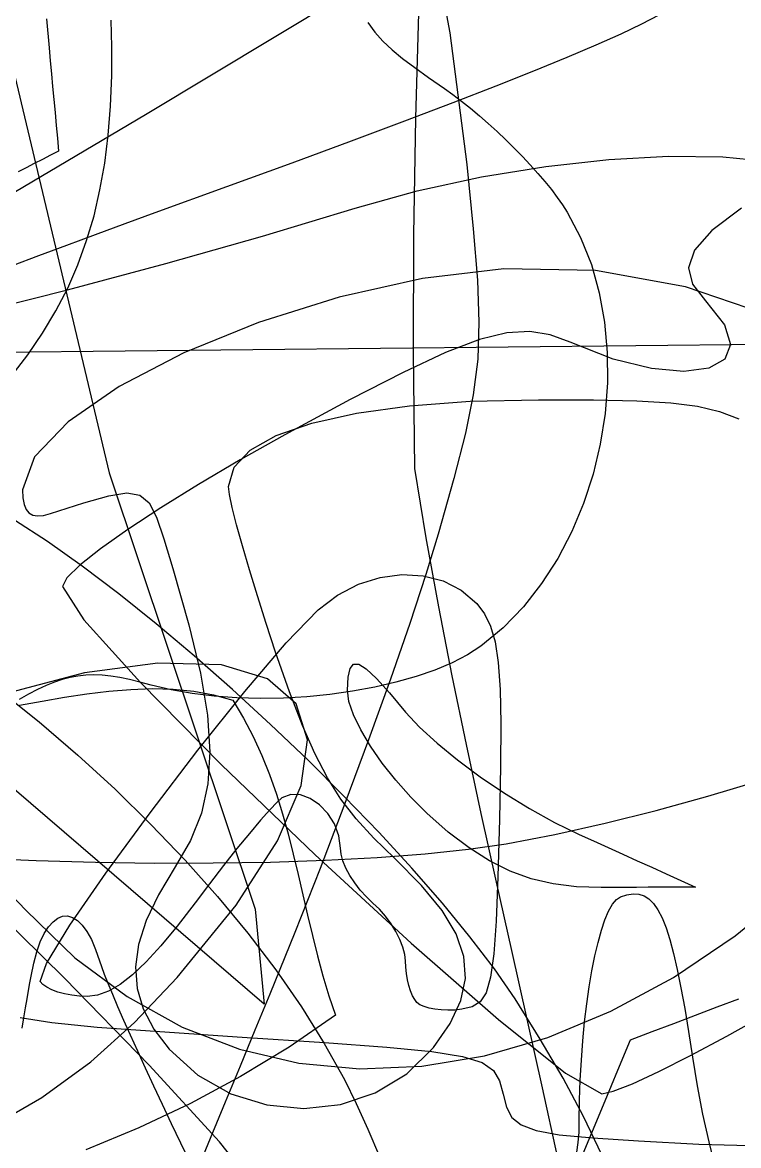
# Model space of a CAD drawing. Extents: x -75 to 75, y -75 to 75.
# Drawn here: x 34.61 to 47.86, y 3.79 to 24.55 of the extents above; entities that cross this region are included whole.
import ezdxf

# ---------------------------------------------------------------- set-up
doc = ezdxf.new("R2010")
doc.units = 0
for name, color, linetype in [('butterfly', 7, 'CONTINUOUS'), ('crown', 7, 'CONTINUOUS'), ('darth', 7, 'CONTINUOUS'), ('hellokitty', 7, 'CONTINUOUS'), ('ironman', 7, 'CONTINUOUS'), ('m4', 7, 'CONTINUOUS'), ('nes', 7, 'CONTINUOUS'), ('skullbones', 7, 'CONTINUOUS'), ('star', 7, 'CONTINUOUS'), ('stormtrooper', 7, 'CONTINUOUS'), ('thundercats', 7, 'CONTINUOUS'), ('wolf', 7, 'CONTINUOUS')]:
    doc.layers.add(name, color=color, linetype=linetype)

msp = doc.modelspace()

# ---------------------------------------------------------------- linework, layer by layer
at = {"layer": 'butterfly', "color": 7}
for p, q in [((36.887136, 22.848353), (40.650352, 25.109661)), ((32.347222, 20.158428), (36.887136, 22.848353)), ((37.113252, 12.705644), (35.755323, 12.526222)), ((38.288996, 12.66987), (37.113252, 12.705644)), ((39.142986, 12.414134), (38.288996, 12.66987)), ((35.755323, 12.526222), (34.286853, 12.135541)), ((39.674532, 11.949769), (39.142986, 12.414134)), ((39.882933, 11.288099), (39.674532, 11.949769)), ((39.767496, 10.440456), (39.882933, 11.288099)), ((39.327517, 9.418162), (39.767496, 10.440456)), ((38.562303, 8.232555), (39.327517, 9.418162)), ((37.47115, 6.894957), (38.562303, 8.232555)), ((36.684932, 6.062051), (37.47115, 6.894957)), ((35.875953, 5.33658), (36.684932, 6.062051)), ((34.964982, 4.676727), (35.875953, 5.33658)), ((33.872794, 4.040691), (34.964982, 4.676727))]:
    msp.add_line(p, q, dxfattribs=at)
at = {"layer": 'crown', "color": 7}
for p, q in [((47.290414, 10.244732), (48.238356, 10.528407)), ((46.336402, 9.982022), (47.290414, 10.244732)), ((45.388538, 9.744987), (46.336402, 9.982022)), ((44.459051, 9.538338), (45.388538, 9.744987)), ((42.858933, 9.263812), (43.560167, 9.366781)), ((43.560167, 9.366781), (44.459051, 9.538338)), ((41.16959, 9.111), (42.057179, 9.178654)), ((42.057179, 9.178654), (42.858933, 9.263812)), ((33.786662, 9.101695), (34.863905, 9.055484)), ((34.863905, 9.055484), (35.958114, 9.024614)), ((35.958114, 9.024614), (37.054598, 9.009403)), ((37.054598, 9.009403), (38.138673, 9.009967)), ((38.138673, 9.009967), (39.195652, 9.026957)), ((39.195652, 9.026957), (40.210856, 9.060536)), ((40.210856, 9.060536), (41.16959, 9.111))]:
    msp.add_line(p, q, dxfattribs=at)
at = {"layer": 'darth', "color": 7}
for p, q in [((35.056612, 24.616421), (35.100624, 24.076093)), ((35.100624, 24.076093), (35.122891, 23.837736)), ((35.122891, 23.837736), (35.145159, 23.59938)), ((35.145159, 23.59938), (35.167426, 23.361023)), ((35.167426, 23.361023), (35.189693, 23.12267)), ((35.189693, 23.12267), (35.211961, 22.884313)), ((35.211961, 22.884313), (35.234228, 22.645957)), ((35.234228, 22.645957), (35.256495, 22.407601)), ((35.256495, 22.407601), (35.278763, 22.169244)), ((34.978619, 22.016122), (34.828548, 21.93956)), ((35.128691, 22.092683), (34.978619, 22.016122)), ((35.278763, 22.169244), (35.128691, 22.092683)), ((44.293262, 21.88731), (45.457739, 22.015904)), ((45.457739, 22.015904), (46.560043, 22.075532)), ((46.560043, 22.075532), (47.566112, 22.063369)), ((47.566112, 22.063369), (48.441878, 21.976574)), ((34.678476, 21.863002), (34.528404, 21.786441)), ((34.828548, 21.93956), (34.678476, 21.863002)), ((43.100676, 21.692574), (44.293262, 21.88731)), ((41.914039, 21.434529), (43.100676, 21.692574)), ((40.767415, 21.116002), (41.914039, 21.434529)), ((39.051131, 20.598545), (40.767415, 21.116002)), ((37.259726, 20.090946), (39.051131, 20.598545)), ((35.445096, 19.605862), (37.259726, 20.090946)), ((43.518037, 19.99604), (42.008967, 19.813363)), ((45.209327, 19.961603), (43.518037, 19.99604)), ((46.878028, 19.65986), (45.209327, 19.961603)), ((42.008967, 19.813363), (40.471431, 19.471804)), ((33.65914, 19.155963), (35.445096, 19.605862)), ((48.489328, 19.111762), (46.878028, 19.65986)), ((40.471431, 19.471804), (38.976221, 19.003865)), ((38.976221, 19.003865), (37.594122, 18.442062)), ((37.594122, 18.442062), (36.395928, 17.818902)), ((36.395928, 17.818902), (35.452431, 17.166895)), ((40.788336, 17.327378), (41.768279, 17.462427)), ((41.768279, 17.462427), (42.893465, 17.545535)), ((42.893465, 17.545535), (44.153743, 17.573871)), ((44.153743, 17.573871), (45.173152, 17.570258)), ((45.173152, 17.570258), (45.975826, 17.554369)), ((45.975826, 17.554369), (46.603993, 17.518682)), ((46.603993, 17.518682), (47.099883, 17.455656)), ((47.099883, 17.455656), (47.50573, 17.357753)), ((39.963793, 17.14323), (40.788336, 17.327378)), ((47.50573, 17.357753), (47.863763, 17.217441)), ((35.452431, 17.166895), (34.834421, 16.518549)), ((39.304804, 16.912819), (39.963793, 17.14323)), ((38.821527, 16.638981), (39.304804, 16.912819)), ((38.524112, 16.324557), (38.821527, 16.638981)), ((34.834421, 16.518549), (34.612684, 15.906377)), ((38.422718, 15.972384), (38.524112, 16.324557)), ((34.612684, 15.906377), (34.619373, 15.757387)), ((35.745366, 15.664936), (36.206659, 15.79659)), ((36.206659, 15.79659), (36.540612, 15.849927)), ((36.540612, 15.849927), (36.778404, 15.810955)), ((36.778404, 15.810955), (36.951209, 15.665687)), ((38.440498, 15.822041), (38.422718, 15.972384)), ((38.491437, 15.58014), (38.440498, 15.822041)), ((34.619373, 15.757387), (34.640229, 15.637256)), ((34.640229, 15.637256), (34.676368, 15.545031)), ((35.125558, 15.468953), (35.745366, 15.664936)), ((36.951209, 15.665687), (37.090209, 15.400133)), ((38.571972, 15.259239), (38.491437, 15.58014)), ((34.676368, 15.545031), (34.728909, 15.479751)), ((34.728909, 15.479751), (34.798976, 15.440457)), ((34.798976, 15.440457), (34.887693, 15.426205)), ((34.887693, 15.426205), (34.996179, 15.436026)), ((34.996179, 15.436026), (35.125558, 15.468953)), ((37.090209, 15.400133), (37.226581, 15.000303)), ((38.678527, 14.871909), (38.571972, 15.259239)), ((37.226581, 15.000303), (37.391504, 14.452205)), ((38.807534, 14.430705), (38.678527, 14.871909)), ((37.391504, 14.452205), (37.68802, 13.41247)), ((38.955421, 13.948193), (38.807534, 14.430705)), ((39.118613, 13.436936), (38.955421, 13.948193)), ((37.68802, 13.41247), (37.901098, 12.516064)), ((39.293543, 12.909494), (39.118613, 13.436936)), ((39.550741, 12.172386), (39.293543, 12.909494)), ((37.901098, 12.516064), (38.03092, 11.741362)), ((39.787384, 11.554076), (39.550741, 12.172386)), ((38.03092, 11.741362), (38.077665, 11.06674)), ((40.016261, 11.032397), (39.787384, 11.554076)), ((38.077665, 11.06674), (38.041512, 10.47058)), ((40.250155, 10.585165), (40.016261, 11.032397)), ((38.041512, 10.47058), (37.922646, 9.931256)), ((40.501858, 10.190209), (40.250155, 10.585165)), ((40.784151, 9.825352), (40.501858, 10.190209)), ((37.922646, 9.931256), (37.721241, 9.427151)), ((41.109821, 9.46842), (40.784151, 9.825352)), ((37.721241, 9.427151), (37.437483, 8.93664)), ((41.491656, 9.097236), (41.109821, 9.46842)), ((37.437483, 8.93664), (37.12534, 8.421805)), ((41.99338, 8.595462), (41.491656, 9.097236)), ((42.373364, 8.13249), (41.99338, 8.595462)), ((37.12534, 8.421805), (36.89873, 7.946037)), ((42.633711, 7.698164), (42.373364, 8.13249)), ((36.89873, 7.946037), (36.757446, 7.503205)), ((42.776518, 7.282321), (42.633711, 7.698164)), ((36.757446, 7.503205), (36.701284, 7.087187)), ((42.803894, 6.874806), (42.776518, 7.282321)), ((36.701284, 7.087187), (36.730031, 6.691853)), ((42.71792, 6.465457), (42.803894, 6.874806)), ((36.730031, 6.691853), (36.843482, 6.311076)), ((42.520712, 6.044122), (42.71792, 6.465457)), ((36.843482, 6.311076), (37.041432, 5.938729)), ((42.21436, 5.600635), (42.520712, 6.044122)), ((37.041432, 5.938729), (37.323674, 5.568688)), ((37.323674, 5.568688), (37.855694, 5.08585)), ((41.720615, 5.111098), (42.21436, 5.600635)), ((37.855694, 5.08585), (38.466635, 4.742474)), ((41.137013, 4.759918), (41.720615, 5.111098)), ((38.466635, 4.742474), (39.128364, 4.538379)), ((40.491684, 4.547283), (41.137013, 4.759918)), ((39.128364, 4.538379), (39.812759, 4.473375)), ((39.812759, 4.473375), (40.491684, 4.547283))]:
    msp.add_line(p, q, dxfattribs=at)
at = {"layer": 'hellokitty', "color": 7}
for p, q in [((36.264514, 24.095608), (36.24823, 24.591699)), ((40.996179, 24.549216), (41.126777, 24.37064)), ((41.126777, 24.37064), (41.275855, 24.204016)), ((36.260083, 23.566653), (36.264514, 24.095608)), ((41.275855, 24.204016), (41.446738, 24.042997)), ((41.446738, 24.042997), (41.64275, 23.881227)), ((41.64275, 23.881227), (41.867218, 23.712359)), ((41.867218, 23.712359), (42.123464, 23.530041)), ((36.236264, 23.001478), (36.260083, 23.566653)), ((42.123464, 23.530041), (42.414817, 23.327922)), ((42.414817, 23.327922), (42.573276, 23.214753)), ((42.573276, 23.214753), (42.734972, 23.092164)), ((42.734972, 23.092164), (42.898737, 22.961326)), ((36.19454, 22.463698), (36.236264, 23.001478)), ((42.898737, 22.961326), (43.063406, 22.823413)), ((43.063406, 22.823413), (43.22782, 22.679595)), ((43.22782, 22.679595), (43.390806, 22.531045)), ((36.130792, 21.948021), (36.19454, 22.463698)), ((43.390806, 22.531045), (43.551207, 22.37893)), ((43.551207, 22.37893), (43.707854, 22.224427)), ((43.707854, 22.224427), (43.859585, 22.068703)), ((43.859585, 22.068703), (44.005235, 21.912933)), ((36.044008, 21.452631), (36.130792, 21.948021)), ((44.005235, 21.912933), (44.143636, 21.758286)), ((44.143636, 21.758286), (44.273631, 21.605937)), ((44.273631, 21.605937), (44.394047, 21.457054)), ((35.933182, 20.975712), (36.044008, 21.452631)), ((44.394047, 21.457054), (44.503724, 21.312807)), ((44.503724, 21.312807), (44.6015, 21.174374)), ((35.797307, 20.515459), (35.933182, 20.975712)), ((44.6015, 21.174374), (44.686203, 21.042921)), ((44.686203, 21.042921), (44.936139, 20.573122)), ((44.936139, 20.573122), (45.134332, 20.073315)), ((35.63537, 20.07005), (35.797307, 20.515459)), ((35.446369, 19.63768), (35.63537, 20.07005)), ((45.134332, 20.073315), (45.281887, 19.549028)), ((35.229292, 19.216528), (35.446369, 19.63768)), ((45.281887, 19.549028), (45.379897, 19.005784)), ((34.983132, 18.804788), (35.229292, 19.216528)), ((45.379897, 19.005784), (45.429461, 18.449112)), ((34.706879, 18.400643), (34.983132, 18.804788)), ((34.399525, 18.002284), (34.706879, 18.400643)), ((45.429461, 18.449112), (45.431718, 17.884538)), ((45.431718, 17.884538), (45.387686, 17.317587)), ((45.387686, 17.317587), (45.298507, 16.753789)), ((45.298507, 16.753789), (45.165275, 16.198664)), ((45.165275, 16.198664), (44.989092, 15.657745)), ((44.989092, 15.657745), (44.771053, 15.136554)), ((44.771053, 15.136554), (44.512261, 14.640616)), ((44.512261, 14.640616), (44.213811, 14.175463)), ((44.213811, 14.175463), (43.876801, 13.746618)), ((43.876801, 13.746618), (43.502332, 13.359607)), ((43.502332, 13.359607), (43.091501, 13.019955)), ((43.091501, 13.019955), (42.842468, 12.85844)), ((42.556549, 12.710174), (42.237869, 12.575647)), ((42.842468, 12.85844), (42.556549, 12.710174)), ((35.634716, 12.465465), (35.490949, 12.438992)), ((35.779721, 12.480761), (35.634716, 12.465465)), ((35.927896, 12.485192), (35.779721, 12.480761)), ((36.081163, 12.479012), (35.927896, 12.485192)), ((36.241448, 12.462502), (36.081163, 12.479012)), ((36.410674, 12.435944), (36.241448, 12.462502)), ((42.237869, 12.575647), (41.890552, 12.455344)), ((35.047865, 12.289861), (34.889821, 12.215972)), ((35.19945, 12.351472), (35.047865, 12.289861)), ((35.346505, 12.40109), (35.19945, 12.351472)), ((35.490949, 12.438992), (35.346505, 12.40109)), ((36.590766, 12.399625), (36.410674, 12.435944)), ((36.783651, 12.353818), (36.590766, 12.399625)), ((36.991253, 12.298801), (36.783651, 12.353818)), ((37.360329, 12.210359), (36.991253, 12.298801)), ((41.126523, 12.259361), (40.718063, 12.184659)), ((41.51873, 12.349751), (41.126523, 12.259361)), ((41.890552, 12.455344), (41.51873, 12.349751)), ((34.723397, 12.129536), (34.54667, 12.030267)), ((34.889821, 12.215972), (34.723397, 12.129536)), ((37.75029, 12.141996), (37.360329, 12.210359)), ((38.157003, 12.093222), (37.75029, 12.141996)), ((38.576343, 12.063552), (38.157003, 12.093222)), ((39.004189, 12.052489), (38.576343, 12.063552)), ((39.43641, 12.059545), (39.004189, 12.052489)), ((39.868879, 12.084267), (39.43641, 12.059545)), ((40.297473, 12.126132), (39.868879, 12.084267)), ((40.718063, 12.184659), (40.297473, 12.126132)), ((47.794788, 7.664241), (48.914157, 8.572345)), ((34.394194, 8.429092), (34.669391, 8.137598)), ((34.669391, 8.137598), (35.578641, 7.259103)), ((46.652208, 6.895702), (47.794788, 7.664241)), ((35.578641, 7.259103), (36.546121, 6.538809)), ((45.493819, 6.268421), (46.652208, 6.895702)), ((36.546121, 6.538809), (37.564427, 5.975025)), ((44.32703, 5.784094), (45.493819, 6.268421)), ((37.564427, 5.975025), (38.626158, 5.566054)), ((43.15924, 5.444414), (44.32703, 5.784094)), ((38.626158, 5.566054), (39.723907, 5.3102)), ((41.997853, 5.251075), (43.15924, 5.444414)), ((39.723907, 5.3102), (40.850275, 5.205772)), ((40.850275, 5.205772), (41.997853, 5.251075))]:
    msp.add_line(p, q, dxfattribs=at)
at = {"layer": 'ironman', "color": 7}
for p, q in [((41.888461, 22.779073), (41.95147, 24.937709)), ((41.850251, 20.620406), (41.888461, 22.779073)), ((41.841558, 18.461696), (41.850251, 20.620406)), ((41.867128, 16.302928), (41.841558, 18.461696)), ((42.07959, 15.02169), (41.867128, 16.302928)), ((42.312243, 13.74407), (42.07959, 15.02169)), ((42.561798, 12.469467), (42.312243, 13.74407)), ((42.824964, 11.197285), (42.561798, 12.469467)), ((34.971654, 12.002762), (35.387187, 12.074562)), ((35.387187, 12.074562), (35.800309, 12.136809)), ((35.800309, 12.136809), (36.209526, 12.186127)), ((36.209526, 12.186127), (36.613355, 12.219136)), ((36.613355, 12.219136), (37.010298, 12.232457)), ((37.010298, 12.232457), (37.39887, 12.22272)), ((37.39887, 12.22272), (37.777581, 12.186539)), ((37.777581, 12.186539), (38.144935, 12.120541)), ((38.144935, 12.120541), (38.499449, 12.021349)), ((34.555201, 11.924786), (34.971654, 12.002762)), ((38.499449, 12.021349), (38.700826, 11.688984)), ((38.700826, 11.688984), (38.879749, 11.347972)), ((38.879749, 11.347972), (39.038668, 10.999264)), ((43.098463, 9.926927), (42.824964, 11.197285)), ((39.038668, 10.999264), (39.180045, 10.643794)), ((39.180045, 10.643794), (39.306333, 10.282507)), ((39.306333, 10.282507), (39.41999, 9.916346)), ((39.41999, 9.916346), (39.523472, 9.546257)), ((43.379001, 8.657793), (43.098463, 9.926927)), ((39.523472, 9.546257), (39.619236, 9.173173)), ((39.619236, 9.173173), (39.709739, 8.798046)), ((39.709739, 8.798046), (39.797437, 8.421816)), ((43.663294, 7.389283), (43.379001, 8.657793)), ((39.797437, 8.421816), (39.884785, 8.045422)), ((39.884785, 8.045422), (39.974241, 7.669807)), ((39.974241, 7.669807), (40.06826, 7.295916)), ((40.06826, 7.295916), (40.169298, 6.924692)), ((43.948054, 6.120802), (43.663294, 7.389283)), ((40.169298, 6.924692), (40.279817, 6.557072)), ((40.279817, 6.557072), (40.402267, 6.194004)), ((40.402267, 6.194004), (39.541978, 5.607281)), ((44.229991, 4.85175), (43.948054, 6.120802)), ((39.541978, 5.607281), (38.646097, 5.064311)), ((38.646097, 5.064311), (37.718094, 4.566158)), ((44.505824, 3.581527), (44.229991, 4.85175)), ((37.718094, 4.566158), (36.761454, 4.113891)), ((36.761454, 4.113891), (35.779648, 3.708572))]:
    msp.add_line(p, q, dxfattribs=at)
at = {"layer": 'm4', "color": 7}
for p, q in [((41.225038, 14.289667), (41.628461, 14.342466)), ((41.628461, 14.342466), (42.021633, 14.321017)), ((40.438115, 13.963373), (40.824031, 14.163136)), ((40.824031, 14.163136), (41.225038, 14.289667)), ((42.021633, 14.321017), (42.391889, 14.224849)), ((42.391889, 14.224849), (42.726556, 14.053453)), ((40.079953, 13.690874), (40.438115, 13.963373)), ((42.726556, 14.053453), (43.012967, 13.806331)), ((43.012967, 13.806331), (43.156491, 13.617592)), ((39.49052, 13.080052), (40.079953, 13.690874)), ((43.156491, 13.617592), (43.26899, 13.388634)), ((43.26899, 13.388634), (43.353025, 13.095326)), ((38.720449, 12.177381), (39.49052, 13.080052)), ((43.353025, 13.095326), (43.411151, 12.713533)), ((43.411151, 12.713533), (43.445935, 12.219119)), ((37.852446, 11.093365), (38.720449, 12.177381)), ((43.445935, 12.219119), (43.459933, 11.587951)), ((43.459933, 11.587951), (43.4557, 10.795895)), ((36.969223, 9.938518), (37.852446, 11.093365)), ((43.4557, 10.795895), (43.435803, 9.818816)), ((39.407826, 10.212787), (39.318923, 10.135585)), ((39.572359, 10.277664), (39.407826, 10.212787)), ((39.750478, 10.271963), (39.572359, 10.277664)), ((39.931233, 10.205062), (39.750478, 10.271963)), ((40.103676, 10.086382), (39.931233, 10.205062)), ((39.18489, 9.995289), (39.012314, 9.799851)), ((39.318923, 10.135585), (39.18489, 9.995289)), ((40.256861, 9.925327), (40.103676, 10.086382)), ((36.153491, 8.82335), (36.969223, 9.938518)), ((39.012314, 9.799851), (38.807777, 9.557224)), ((40.379833, 9.731304), (40.256861, 9.925327)), ((43.435803, 9.818816), (43.406348, 8.756261)), ((38.807777, 9.557224), (38.577873, 9.275358)), ((40.461647, 9.51372), (40.379833, 9.731304)), ((40.491351, 9.281978), (40.461647, 9.51372)), ((38.577873, 9.275358), (38.329181, 8.962207)), ((40.503627, 9.17139), (40.491351, 9.281978)), ((40.538835, 9.047889), (40.503627, 9.17139)), ((38.329181, 8.962207), (38.068298, 8.625724)), ((40.594497, 8.915629), (40.538835, 9.047889)), ((35.487957, 7.858371), (36.153491, 8.82335)), ((40.668149, 8.778771), (40.594497, 8.915629)), ((40.757314, 8.641467), (40.668149, 8.778771)), ((43.406348, 8.756261), (43.37328, 7.936907)), ((38.068298, 8.625724), (37.801804, 8.273861)), ((40.859529, 8.507877), (40.757314, 8.641467)), ((40.972325, 8.382158), (40.859529, 8.507877)), ((41.093232, 8.268468), (40.972325, 8.382158)), ((37.801804, 8.273861), (37.470723, 7.844197)), ((41.214139, 8.153623), (41.093232, 8.268468)), ((41.326935, 8.024599), (41.214139, 8.153623)), ((41.42915, 7.885783), (41.326935, 8.024599)), ((43.37328, 7.936907), (43.330122, 7.328199)), ((35.05533, 7.154091), (35.487957, 7.858371)), ((37.470723, 7.844197), (37.169841, 7.481395)), ((41.518315, 7.741564), (41.42915, 7.885783)), ((41.591967, 7.59633), (41.518315, 7.741564)), ((37.169841, 7.481395), (36.895752, 7.182505)), ((41.647629, 7.454471), (41.591967, 7.59633)), ((41.682837, 7.320379), (41.647629, 7.454471)), ((41.695113, 7.198436), (41.682837, 7.320379)), ((43.330122, 7.328199), (43.27039, 6.897587)), ((34.938324, 6.821023), (35.05533, 7.154091)), ((36.895752, 7.182505), (36.645063, 6.944572)), ((41.699459, 7.08266), (41.695113, 7.198436)), ((41.711934, 6.966235), (41.699459, 7.08266)), ((36.645063, 6.944572), (36.414371, 6.764647)), ((41.731661, 6.852308), (41.711934, 6.966235)), ((41.757767, 6.744033), (41.731661, 6.852308)), ((43.27039, 6.897587), (43.1876, 6.612517)), ((34.987038, 6.765265), (34.938324, 6.821023)), ((35.060043, 6.713245), (34.987038, 6.765265)), ((35.153769, 6.666106), (35.060043, 6.713245)), ((35.264646, 6.624983), (35.153769, 6.666106)), ((36.414371, 6.764647), (36.200283, 6.639783)), ((41.789367, 6.644558), (41.757767, 6.744033)), ((41.825596, 6.557033), (41.789367, 6.644558)), ((35.389109, 6.591018), (35.264646, 6.624983)), ((35.523588, 6.565336), (35.389109, 6.591018)), ((35.664513, 6.549108), (35.523588, 6.565336)), ((35.808316, 6.543435), (35.664513, 6.549108)), ((35.999397, 6.567029), (35.808316, 6.543435)), ((36.200283, 6.639783), (35.999397, 6.567029)), ((41.865573, 6.484609), (41.825596, 6.557033)), ((41.908425, 6.430436), (41.865573, 6.484609)), ((43.07527, 6.440435), (42.926917, 6.348789)), ((43.1876, 6.612517), (43.07527, 6.440435)), ((41.963854, 6.389364), (41.908425, 6.430436)), ((42.039766, 6.35453), (41.963854, 6.389364)), ((42.1328, 6.32642), (42.039766, 6.35453)), ((42.239568, 6.305564), (42.1328, 6.32642)), ((42.356673, 6.292497), (42.239568, 6.305564)), ((42.480718, 6.287699), (42.356673, 6.292497)), ((42.608314, 6.291707), (42.480718, 6.287699)), ((42.736062, 6.305028), (42.608314, 6.291707)), ((42.926917, 6.348789), (42.736062, 6.305028)), ((34.569682, 6.156647), (35.153583, 6.061924)), ((35.153583, 6.061924), (35.994027, 5.977969)), ((35.994027, 5.977969), (37.148905, 5.892063)), ((37.148905, 5.892063), (38.676106, 5.791491)), ((38.676106, 5.791491), (40.19927, 5.691183)), ((40.19927, 5.691183), (41.349509, 5.605941)), ((41.349509, 5.605941), (42.181848, 5.523752)), ((42.181848, 5.523752), (42.751307, 5.432606)), ((42.751307, 5.432606), (43.112904, 5.320487)), ((43.112904, 5.320487), (43.321664, 5.175385)), ((43.321664, 5.175385), (43.432606, 4.985289)), ((43.432606, 4.985289), (43.500751, 4.738187)), ((43.500751, 4.738187), (43.567333, 4.494189)), ((43.567333, 4.494189), (43.665072, 4.30712)), ((43.665072, 4.30712), (43.833582, 4.166893)), ((43.833582, 4.166893), (44.112476, 4.06341)), ((44.112476, 4.06341), (44.541369, 3.986586)), ((44.541369, 3.986586), (45.159876, 3.926326)), ((45.159876, 3.926326), (46.007613, 3.87254)), ((46.007613, 3.87254), (47.124188, 3.815136)), ((47.124188, 3.815136), (48.057791, 3.786765))]:
    msp.add_line(p, q, dxfattribs=at)
at = {"layer": 'nes', "color": 7}
for p, q in [((47.910434, 21.116298), (47.362923, 20.699643)), ((47.362923, 20.699643), (47.043611, 20.33872)), ((47.043611, 20.33872), (46.931405, 20.014596)), ((46.931405, 20.014596), (47.005203, 19.708354)), ((47.005203, 19.708354), (47.24391, 19.401059)), ((47.24391, 19.401059), (47.597898, 18.956147)), ((47.597898, 18.956147), (47.70908, 18.594984)), ((43.570141, 18.81087), (43.06417, 18.683893)), ((43.993568, 18.837004), (43.570141, 18.81087)), ((44.372047, 18.774506), (43.993568, 18.837004)), ((44.743167, 18.635545), (44.372047, 18.774506)), ((43.06417, 18.683893), (42.438063, 18.4439)), ((45.539101, 18.325919), (44.743167, 18.635545)), ((47.70908, 18.594984), (47.603633, 18.325589)), ((42.438063, 18.4439), (41.654228, 18.078701)), ((46.249294, 18.148125), (45.539101, 18.325919)), ((47.603633, 18.325589), (47.307737, 18.155974)), ((41.654228, 18.078701), (40.675072, 17.576114)), ((46.847562, 18.094147), (46.249294, 18.148125)), ((47.307737, 18.155974), (46.847562, 18.094147)), ((40.675072, 17.576114), (39.463004, 16.923952)), ((39.463004, 16.923952), (38.636504, 16.462025)), ((38.636504, 16.462025), (37.865442, 16.009041)), ((37.865442, 16.009041), (37.1667, 15.576494)), ((37.1667, 15.576494), (36.55715, 15.175871)), ((36.55715, 15.175871), (36.053666, 14.818662)), ((36.053666, 14.818662), (35.673132, 14.51636)), ((35.673132, 14.51636), (35.432416, 14.280456)), ((35.432416, 14.280456), (35.348401, 14.12244)), ((35.348401, 14.12244), (35.742942, 13.504737)), ((35.742942, 13.504737), (36.790359, 12.344022)), ((40.672436, 12.604852), (40.735394, 12.686549)), ((40.735394, 12.686549), (40.832803, 12.685138)), ((40.832803, 12.685138), (40.971258, 12.598152)), ((40.637327, 12.44252), (40.672436, 12.604852)), ((40.971258, 12.598152), (41.157361, 12.423112)), ((36.790359, 12.344022), (38.286038, 10.832584)), ((40.62347, 12.20203), (40.637327, 12.44252)), ((41.157361, 12.423112), (41.397713, 12.157546)), ((40.65031, 11.996217), (40.62347, 12.20203)), ((41.397713, 12.157546), (41.698906, 11.798986)), ((40.733924, 11.749501), (40.65031, 11.996217)), ((40.868287, 11.471193), (40.733924, 11.749501)), ((41.698906, 11.798986), (41.955384, 11.52065)), ((41.047385, 11.170601), (40.868287, 11.471193)), ((41.955384, 11.52065), (42.279519, 11.222592)), ((42.279519, 11.222592), (42.658149, 10.914081)), ((41.265196, 10.857044), (41.047385, 11.170601)), ((38.286038, 10.832584), (40.025362, 9.162717)), ((41.515705, 10.539826), (41.265196, 10.857044)), ((42.658149, 10.914081), (43.078109, 10.604381)), ((43.078109, 10.604381), (43.526236, 10.302771)), ((41.792892, 10.228267), (41.515705, 10.539826)), ((42.090738, 9.931674), (41.792892, 10.228267)), ((43.526236, 10.302771), (43.989374, 10.018508)), ((43.989374, 10.018508), (44.454352, 9.76087)), ((42.090746, 9.9309), (42.090738, 9.931674)), ((42.090746, 9.930895), (42.090746, 9.9309)), ((42.090746, 9.930892), (42.090746, 9.930895)), ((42.090746, 9.930889), (42.090746, 9.930892)), ((42.090746, 9.930884), (42.090746, 9.930889)), ((42.090746, 9.930881), (42.090746, 9.930884)), ((42.090746, 9.930875), (42.090746, 9.930881)), ((42.090746, 9.930872), (42.090746, 9.930875)), ((42.488366, 9.580767), (42.090746, 9.930872)), ((44.454352, 9.76087), (44.908016, 9.539122)), ((42.87323, 9.287679), (42.488366, 9.580767)), ((44.908016, 9.539122), (45.176875, 9.417479)), ((45.176875, 9.417479), (45.445731, 9.295836)), ((40.025362, 9.162717), (41.803724, 7.526714)), ((43.25252, 9.048536), (42.87323, 9.287679)), ((45.445731, 9.295836), (45.71459, 9.174189)), ((45.71459, 9.174189), (45.983449, 9.052546)), ((43.63343, 8.860271), (43.25252, 9.048536)), ((45.983449, 9.052546), (46.252308, 8.930902)), ((46.252308, 8.930902), (46.521164, 8.809259)), ((44.02315, 8.71982), (43.63343, 8.860271)), ((44.428864, 8.624116), (44.02315, 8.71982)), ((46.521164, 8.809259), (46.790023, 8.687613)), ((44.857766, 8.57009), (44.428864, 8.624116)), ((45.317043, 8.55468), (44.857766, 8.57009)), ((45.534772, 8.556092), (45.317043, 8.55468)), ((45.752504, 8.557503), (45.534772, 8.556092)), ((45.970232, 8.558914), (45.752504, 8.557503)), ((46.187961, 8.560325), (45.970232, 8.558914)), ((46.405693, 8.561736), (46.187961, 8.560325)), ((46.623422, 8.563147), (46.405693, 8.561736)), ((46.841153, 8.564558), (46.623422, 8.563147)), ((46.790023, 8.687613), (47.058882, 8.565969)), ((47.058882, 8.565969), (46.841153, 8.564558)), ((35.394779, 6.873895), (33.767525, 8.467186)), ((41.803724, 7.526714), (43.416508, 6.116865)), ((36.952126, 5.273003), (35.394779, 6.873895)), ((43.416508, 6.116865), (44.659098, 5.125466)), ((47.64061, 5.809875), (48.381147, 6.224513)), ((46.967185, 5.449152), (47.64061, 5.809875)), ((46.379988, 5.152314), (46.967185, 5.449152)), ((38.251895, 3.852757), (36.952126, 5.273003)), ((44.659098, 5.125466), (45.326881, 4.74481)), ((45.898127, 4.92933), (46.379988, 5.152314)), ((45.326881, 4.74481), (45.540721, 4.790172)), ((45.540721, 4.790172), (45.898127, 4.92933)), ((39.106404, 2.801394), (38.251895, 3.852757))]:
    msp.add_line(p, q, dxfattribs=at)
at = {"layer": 'skullbones', "color": 7}
for p, q in [((42.076819, 26.704671), (42.51706, 24.353139)), ((42.51706, 24.353139), (42.831597, 21.923609)), ((42.831597, 21.923609), (42.949196, 20.734483)), ((42.949196, 20.734483), (43.025565, 19.786798)), ((43.025565, 19.786798), (43.055055, 19.007653)), ((43.055055, 19.007653), (43.031997, 18.324153)), ((43.031997, 18.324153), (42.950748, 17.663391)), ((42.950748, 17.663391), (42.805649, 16.952471)), ((42.805649, 16.952471), (42.591045, 16.11849)), ((42.591045, 16.11849), (42.301273, 15.088551)), ((42.301273, 15.088551), (42.074383, 14.343391)), ((42.074383, 14.343391), (41.775575, 13.437743)), ((41.775575, 13.437743), (41.417618, 12.406478)), ((41.417618, 12.406478), (41.013284, 11.284466)), ((41.013284, 11.284466), (40.575346, 10.106581)), ((40.575346, 10.106581), (40.116571, 8.907695)), ((40.116571, 8.907695), (39.649733, 7.722678)), ((39.649733, 7.722678), (39.1876, 6.586406)), ((39.1876, 6.586406), (38.911524, 5.919572)), ((47.460958, 6.349297), (47.860943, 6.501491)), ((47.06097, 6.1971), (47.460958, 6.349297)), ((46.260995, 5.89271), (46.660983, 6.044906)), ((46.660983, 6.044906), (47.06097, 6.1971)), ((38.911524, 5.919572), (38.635452, 5.252737)), ((45.861007, 5.740516), (46.260995, 5.89271)), ((45.625416, 5.178315), (45.861007, 5.740516)), ((38.635452, 5.252737), (38.359376, 4.585902)), ((45.389828, 4.616117), (45.625416, 5.178315)), ((38.359376, 4.585902), (38.083301, 3.919068)), ((45.154238, 4.053919), (45.389828, 4.616117)), ((44.91865, 3.491718), (45.154238, 4.053919)), ((38.083301, 3.919068), (37.807228, 3.25223))]:
    msp.add_line(p, q, dxfattribs=at)
at = {"layer": 'star', "color": 7}
msp.add_line((17.871219, 18.275577), (75.004095, 18.891137), dxfattribs=at)
at = {"layer": 'stormtrooper', "color": 7}
for p, q in [((46.063563, 24.517962), (45.676665, 24.333065)), ((46.383846, 24.684569), (46.063563, 24.517962)), ((45.676665, 24.333065), (45.218229, 24.127824)), ((45.218229, 24.127824), (44.683322, 23.900186)), ((44.683322, 23.900186), (44.067019, 23.648094)), ((44.067019, 23.648094), (43.36439, 23.369499)), ((43.36439, 23.369499), (42.570507, 23.062345)), ((42.570507, 23.062345), (41.680446, 22.724578)), ((41.680446, 22.724578), (40.689273, 22.354148)), ((40.689273, 22.354148), (39.592061, 21.948995)), ((39.592061, 21.948995), (38.383885, 21.507069)), ((38.383885, 21.507069), (37.059814, 21.026318)), ((37.059814, 21.026318), (36.501095, 20.823259)), ((36.501095, 20.823259), (35.954406, 20.622974)), ((35.954406, 20.622974), (35.42273, 20.426624)), ((35.42273, 20.426624), (34.909054, 20.23537)), ((34.909054, 20.23537), (34.416365, 20.050373)), ((45.524973, 8.246048), (45.597239, 8.335058)), ((45.597239, 8.335058), (45.670806, 8.384241)), ((45.670806, 8.384241), (45.793245, 8.423013)), ((45.793245, 8.423013), (45.906634, 8.440454)), ((45.906634, 8.440454), (46.011798, 8.434753)), ((46.011798, 8.434753), (46.10956, 8.404053)), ((46.10956, 8.404053), (46.200746, 8.346536)), ((46.200746, 8.346536), (46.286177, 8.260374)), ((45.386227, 7.958726), (45.454483, 8.119756)), ((45.454483, 8.119756), (45.524973, 8.246048)), ((46.286177, 8.260374), (46.366681, 8.143734)), ((46.366681, 8.143734), (46.443076, 7.994791)), ((35.09146, 7.83021), (35.174992, 7.92493)), ((35.174992, 7.92493), (35.262272, 7.989991)), ((35.262272, 7.989991), (35.352205, 8.02515)), ((35.352205, 8.02515), (35.443685, 8.030145)), ((35.443685, 8.030145), (35.535608, 8.004773)), ((35.535608, 8.004773), (35.626873, 7.948758)), ((35.626873, 7.948758), (35.716379, 7.861862)), ((45.320678, 7.765505), (45.386227, 7.958726)), ((46.443076, 7.994791), (46.516191, 7.811711)), ((34.940068, 7.552772), (35.012785, 7.706078)), ((35.012785, 7.706078), (35.09146, 7.83021)), ((35.716379, 7.861862), (35.803022, 7.743842)), ((35.803022, 7.743842), (35.885699, 7.594453)), ((45.258299, 7.542637), (45.320678, 7.765505)), ((46.516191, 7.811711), (46.586848, 7.59267)), ((34.874409, 7.370538), (34.940068, 7.552772)), ((35.885699, 7.594453), (35.963307, 7.413453)), ((45.199557, 7.292667), (45.258299, 7.542637)), ((46.586848, 7.59267), (46.655871, 7.335833)), ((34.816915, 7.159625), (34.874409, 7.370538)), ((35.963307, 7.413453), (36.034746, 7.200598)), ((45.144921, 7.018139), (45.199557, 7.292667)), ((46.655871, 7.335833), (46.724085, 7.039373)), ((34.768683, 6.920272), (34.816915, 7.159625)), ((36.034746, 7.200598), (36.06949, 7.096021)), ((36.06949, 7.096021), (36.121495, 6.957277)), ((34.747488, 6.795863), (34.768683, 6.920272)), ((36.121495, 6.957277), (36.18972, 6.786666)), ((45.094855, 6.721596), (45.144921, 7.018139)), ((46.724085, 7.039373), (46.792312, 6.70146)), ((34.697139, 6.499163), (34.723555, 6.654967)), ((34.723555, 6.654967), (34.747488, 6.795863)), ((36.18972, 6.786666), (36.273113, 6.586491)), ((45.049824, 6.405589), (45.094855, 6.721596)), ((46.792312, 6.70146), (46.861374, 6.320265)), ((34.668505, 6.330036), (34.697139, 6.499163)), ((36.273113, 6.586491), (36.37063, 6.359048)), ((34.637924, 6.149162), (34.668505, 6.330036)), ((36.37063, 6.359048), (36.481224, 6.106637)), ((45.010299, 6.072657), (45.049824, 6.405589)), ((46.861374, 6.320265), (46.932099, 5.893957)), ((34.605657, 5.958126), (34.637924, 6.149162)), ((36.481224, 6.106637), (36.603847, 5.831558)), ((44.976745, 5.725349), (45.010299, 6.072657)), ((36.603847, 5.831558), (36.737454, 5.536111)), ((46.932099, 5.893957), (47.005311, 5.420707)), ((44.949624, 5.366207), (44.976745, 5.725349)), ((36.737454, 5.536111), (36.880998, 5.222596)), ((47.005311, 5.420707), (47.092692, 4.888862)), ((36.880998, 5.222596), (37.033431, 4.893313)), ((44.929417, 4.997777), (44.949624, 5.366207)), ((44.916575, 4.622605), (44.929417, 4.997777)), ((37.033431, 4.893313), (37.193711, 4.55056)), ((47.092692, 4.888862), (47.19318, 4.366212)), ((44.91158, 4.243237), (44.916575, 4.622605)), ((37.193711, 4.55056), (37.360784, 4.196639)), ((47.19318, 4.366212), (47.305714, 3.855404)), ((37.360784, 4.196639), (37.533611, 3.833845)), ((44.906303, 4.035498), (44.91158, 4.243237)), ((44.891429, 3.842275), (44.906303, 4.035498)), ((37.533611, 3.833845), (37.71114, 3.464484)), ((44.86682, 3.663414), (44.891429, 3.842275)), ((47.305714, 3.855404), (47.429231, 3.359091))]:
    msp.add_line(p, q, dxfattribs=at)
at = {"layer": 'thundercats', "color": 7}
for p, q in [((35.071146, 14.952204), (34.461371, 15.350177)), ((35.716656, 14.494383), (35.071146, 14.952204)), ((36.389908, 13.984182), (35.716656, 14.494383)), ((37.082905, 13.429076), (36.389908, 13.984182)), ((37.787651, 12.836539), (37.082905, 13.429076)), ((38.496147, 12.214044), (37.787651, 12.836539)), ((34.180667, 12.20667), (34.916206, 11.617449)), ((39.200401, 11.569068), (38.496147, 12.214044)), ((34.916206, 11.617449), (35.631405, 11.00503)), ((39.892416, 10.909077), (39.200401, 11.569068)), ((35.631405, 11.00503), (36.322706, 10.372776)), ((40.564195, 10.241548), (39.892416, 10.909077)), ((36.322706, 10.372776), (36.986543, 9.724054)), ((41.207741, 9.573951), (40.564195, 10.241548)), ((36.986543, 9.724054), (37.619364, 9.062229)), ((41.81506, 8.913766), (41.207741, 9.573951)), ((37.619364, 9.062229), (38.217605, 8.390664)), ((42.378153, 8.268462), (41.81506, 8.913766)), ((38.217605, 8.390664), (38.777709, 7.712724)), ((42.889029, 7.64551), (42.378153, 8.268462)), ((38.777709, 7.712724), (39.296111, 7.031778)), ((43.339687, 7.052389), (42.889029, 7.64551)), ((39.296111, 7.031778), (39.769257, 6.351185)), ((43.722135, 6.496566), (43.339687, 7.052389)), ((44.188699, 5.752838), (43.722135, 6.496566)), ((39.769257, 6.351185), (40.193581, 5.674315)), ((40.193581, 5.674315), (40.56553, 5.004531)), ((44.610647, 5.03036), (44.188699, 5.752838)), ((40.56553, 5.004531), (40.784613, 4.5625)), ((44.989871, 4.320749), (44.610647, 5.03036)), ((40.784613, 4.5625), (41.001038, 4.088497)), ((45.328264, 3.615617), (44.989871, 4.320749)), ((41.001038, 4.088497), (41.213628, 3.586545))]:
    msp.add_line(p, q, dxfattribs=at)
at = {"layer": 'wolf', "color": 7}
for p, q in [((34.437924, 23.684811), (36.216443, 16.221916)), ((36.216443, 16.221916), (38.913415, 8.158553)), ((39.083618, 6.398017), (33.500393, 11.195756)), ((38.913415, 8.158553), (39.083618, 6.398017))]:
    msp.add_line(p, q, dxfattribs=at)

doc.saveas('drawing.dxf')
